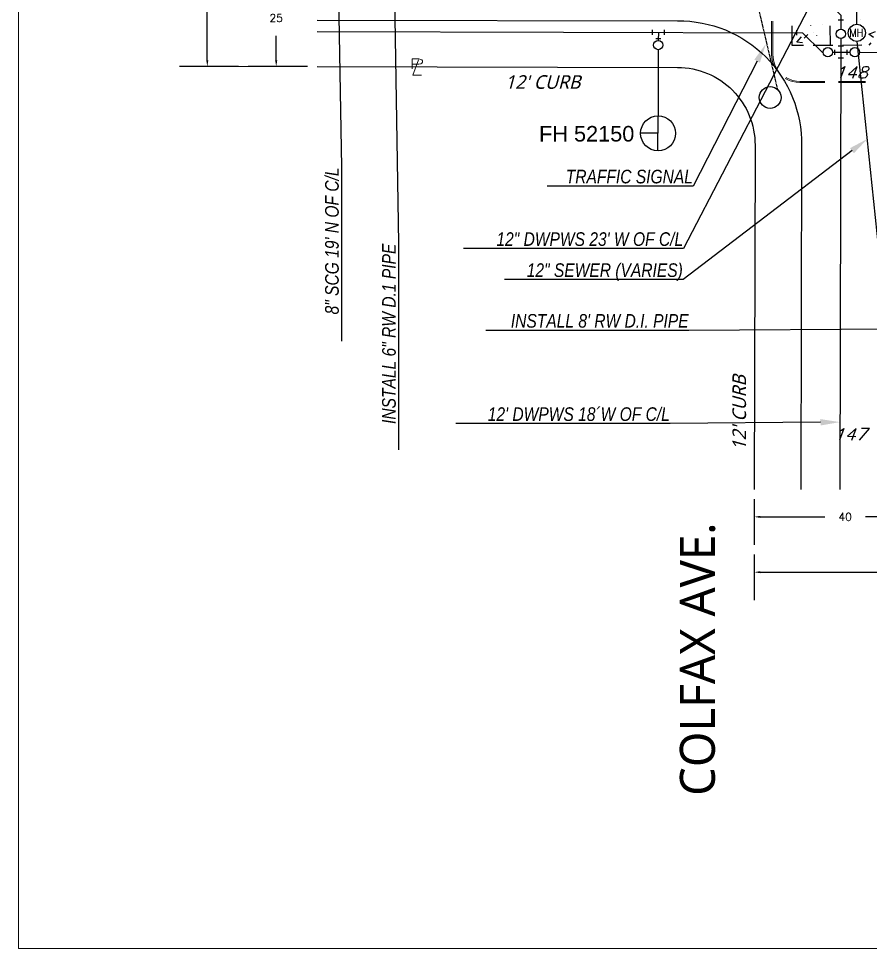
# Model space of a CAD drawing. Header units: feet. Extents: x 25 to 852, y 24 to 570.
# Drawn here: x 25.2 to 244.5, y 24.2 to 263.5 of the extents above; entities that cross this region are included whole.
import ezdxf
from ezdxf import colors
from ezdxf.entities.mleader import LeaderData, LeaderLine
from ezdxf.math import Vec2, Vec3

# ---------------------------------------------------------------- set-up
doc = ezdxf.new("R2010")
doc.units = ezdxf.units.FT
doc.header["$MEASUREMENT"] = 0
doc.linetypes.add('CENTER2', pattern=[1.125, 0.75, -0.125, 0.125, -0.125])
doc.layers.add('PDF_Geometry', color=7, linetype='Continuous')
doc.styles.get("Standard").update_dxf_attribs({"font": 'simplex.shx'})
doc.dimstyles.new('Annotative', dxfattribs={"dimtxt": 0.18, "dimasz": 0.18, "dimexe": 0.18, "dimexo": 0.0625, "dimgap": 0.09, "dimtad": 0, "dimtih": 1, "dimtoh": 1, "dimdec": 4, "dimzin": 0, "dimdsep": 46, "dimtxsty": 'Standard', "dimcen": 0.09, "dimadec": 0, "dimazin": 0, "dimtfac": 1, "dimtdec": 4, "dimtofl": 0, "dimtmove": 0, "dimatfit": 3, "dimfxl": 1, "dimtolj": 1, "dimtzin": 0, "dimarcsym": 0})

# ---------------------------------------------------------------- blocks, each defined once
blk = doc.blocks.new('*D5')
at = {"color": 0, "lineweight": -2, "transparency": 16777216}
for p, q in [((214.6, 139.8), (214.6, 128.06)), ((254.6, 137.6), (254.6, 128.06)), ((216.2, 135.26), (232.79, 135.26)), ((253, 135.26), (243.23, 135.26))]:
    blk.add_line(p, q, dxfattribs=at)
at = {"color": 0, "transparency": 16777216}
for points in [[(216.2, 135.52), (216.2, 134.99), (214.6, 135.26)], [(253, 135.52), (253, 134.99), (254.6, 135.26)]]:
    blk.add_solid(points, dxfattribs=at)
at = {"layer": 'Defpoints', "color": 0, "transparency": 16777216}
for p in [(214.6, 142.3), (254.6, 140.1), (254.6, 135.26)]:
    blk.add_point(p, dxfattribs=at)
at = {"color": 0, "transparency": 16777216, "insert": (238.01, 135.26), "char_height": 2, "attachment_point": 5}
blk.add_mtext('\\A1;40', dxfattribs=at)
blk = doc.blocks.new('*D7')
at = {"color": 0, "lineweight": -2, "transparency": 16777216}
for p, q in [((294.6, 128.2), (294.6, 113.82)), ((214.6, 125.56), (214.6, 113.82)), ((216.2, 121.02), (250.08, 121.02)), ((293, 121.02), (260.52, 121.02))]:
    blk.add_line(p, q, dxfattribs=at)
at = {"color": 0, "transparency": 16777216}
for points in [[(216.2, 121.28), (216.2, 120.75), (214.6, 121.02)], [(293, 121.28), (293, 120.75), (294.6, 121.02)]]:
    blk.add_solid(points, dxfattribs=at)
at = {"layer": 'Defpoints', "color": 0, "transparency": 16777216}
for p in [(294.6, 130.7), (214.6, 128.06), (294.6, 121.02)]:
    blk.add_point(p, dxfattribs=at)
at = {"color": 0, "transparency": 16777216, "insert": (255.3, 121.02), "char_height": 2, "attachment_point": 5}
blk.add_mtext('\\A1;80', dxfattribs=at)
blk = doc.blocks.new('*D12')
at = {"color": 0, "lineweight": -2, "transparency": 16777216}
for p, q in [((99.57, 276.17), (84.33, 276.17)), ((91.53, 274.57), (91.53, 268.27)), ((91.53, 252.77), (91.53, 259.07)), ((99.57, 251.17), (84.33, 251.17))]:
    blk.add_line(p, q, dxfattribs=at)
at = {"color": 0, "transparency": 16777216}
for points in [[(91.26, 274.57), (91.8, 274.57), (91.53, 276.17)], [(91.26, 252.77), (91.8, 252.77), (91.53, 251.17)]]:
    blk.add_solid(points, dxfattribs=at)
at = {"layer": 'Defpoints', "color": 0, "transparency": 16777216}
for p in [(102.07, 276.17), (91.53, 251.17), (102.07, 251.17)]:
    blk.add_point(p, dxfattribs=at)
at = {"color": 0, "transparency": 16777216, "insert": (91.53, 263.67), "char_height": 2, "attachment_point": 5}
blk.add_mtext('\\A1;25', dxfattribs=at)
blk = doc.blocks.new('*D13')
at = {"color": 0, "lineweight": -2, "transparency": 16777216}
for p, q in [((81.83, 411.2), (66.59, 411.2)), ((73.79, 409.6), (73.79, 325.88)), ((73.79, 252.77), (73.79, 316.68)), ((81.83, 251.17), (66.59, 251.17))]:
    blk.add_line(p, q, dxfattribs=at)
at = {"color": 0, "transparency": 16777216}
for points in [[(73.53, 409.6), (74.06, 409.6), (73.79, 411.2)], [(73.53, 252.77), (74.06, 252.77), (73.79, 251.17)]]:
    blk.add_solid(points, dxfattribs=at)
at = {"layer": 'Defpoints', "color": 0, "transparency": 16777216}
for p in [(84.33, 411.2), (73.79, 251.17), (84.33, 251.17)]:
    blk.add_point(p, dxfattribs=at)
at = {"color": 0, "transparency": 16777216, "insert": (73.79, 321.28), "char_height": 2, "attachment_point": 5}
blk.add_mtext('\\A1;160', dxfattribs=at)

msp = doc.modelspace()

# ---------------------------------------------------------------- linework, layer by layer
at = {"color": 3, "flags": 128}
msp.add_lwpolyline([(241.43, 445.2), (240.93, 262.07)], dxfattribs=at)
at = {"color": 20, "linetype": 'CENTER2', "flags": 128}
msp.add_lwpolyline([(197.17, 345.26), (220.57, 245.32)], dxfattribs=at)
at = {"color": 1, "flags": 128}
for points in [[(231.93, 269.4), (236.93, 264.43), (236.92, 260.77)], [(237.57, 263.1), (236.27, 263.13)], [(102.07, 260.17), (165.53, 260.03), (227.03, 259.9), (232.07, 254.9), (232.37, 254.9)], [(241.73, 254.87), (251.9, 254.83), (256.93, 259.83), (599.9, 259.07)], [(237.57, 256.4), (236.27, 256.43)], [(236.92, 258.4), (236.63, 142.3)], [(234.77, 254.87), (239.33, 254.87)], [(235.4, 254.2), (235.4, 255.5)], [(238.43, 255.5), (238.43, 254.2)], [(237.57, 253.33), (236.27, 253.33)], [(189.85, 234), (185.37, 234)]]:
    msp.add_lwpolyline(points, dxfattribs=at)
at = {"color": 6, "flags": 128}
for points in [[(102.07, 263.17), (194.9, 262.97, -0.420431), (226.83, 230.9), (226.63, 142.3)], [(102.07, 251.17), (194.9, 250.97, -0.414303), (214.83, 230.93), (214.6, 142.3)]]:
    msp.add_lwpolyline(points, format="xyb", dxfattribs=at)
at = {"color": 1, "lineweight": 25}
for points in [[(188.4, 259.37), (188.4, 260.67)], [(189.93, 260), (189.9, 257.93)], [(191.43, 260.67), (191.43, 259.37)], [(189.27, 258.43), (190.57, 258.43)], [(189.9, 255.53), (189.87, 238.47)], [(189.83, 229.53), (189.87, 238.47)]]:
    msp.add_lwpolyline(points, dxfattribs=at)
at = {"color": 3, "lineweight": 25}
msp.add_lwpolyline([(253.17, 142.3), (241.13, 257.67)], dxfattribs=at)
at = {"color": 6, "lineweight": 15}
for points in [[(126.57, 250.57), (126.57, 253.17), (128.23, 253.17), (128.8, 253.03), (129, 252.93), (129.17, 252.67), (129.17, 252.3), (129, 252.07), (128.8, 251.93), (128.23, 251.8), (126.57, 251.8)], [(128.13, 252.93), (126.67, 248.93), (128.97, 248.93)]]:
    msp.add_lwpolyline(points, dxfattribs=at)
at = {"color": 3}
msp.add_circle((241.03, 259.87), 2.2, dxfattribs=at)
at = {"color": 1}
for centre, radius in [((236.92, 259.59), 1.19), ((189.9, 256.73), 1.2), ((233.57, 254.88), 1.2), ((240.53, 254.87), 1.2), ((189.87, 234), 4.5)]:
    msp.add_circle(centre, radius, dxfattribs=at)
at = {"color": 20}
msp.add_circle((218.71, 243.22), 2.81, dxfattribs=at)
at = {"layer": 'PDF_Geometry', "lineweight": 15}
for points in [[(852.43, 24.17), (852.43, 569.83), (25.2, 569.83), (25.2, 24.17)], [(219.1, 262.87), (219.1, 254.37), (219.17, 253.4), (219.33, 252.47), (219.67, 251.57), (220.07, 250.7), (220.17, 250.57)], [(219.4, 262.87), (219.4, 254.37), (219.47, 253.43), (219.63, 252.53), (219.93, 251.67), (220.37, 250.8)], [(99.17, 251.23), (77.03, 251.23)], [(222.6, 248.13), (222.73, 248.03), (223.6, 247.6), (224.5, 247.3), (225.43, 247.13), (226.4, 247.07), (232.8, 247.07)], [(222.83, 248.33), (222.9, 248.3), (223.73, 247.9), (224.6, 247.6), (225.5, 247.4), (226.4, 247.37), (232.8, 247.37)], [(236.3, 247.37), (243.3, 247.37)], [(236.3, 247.07), (243.3, 247.07)], [(214.6, 139.27), (214.6, 130.87)], [(25.2, 24.17), (852.43, 24.17)]]:
    msp.add_lwpolyline(points, dxfattribs=at)
at = {"layer": 'PDF_Geometry', "lineweight": 25}
for points in [[(241.87, 263.37), (241.87, 263.4)], [(224.27, 261.63), (224.3, 256.67)], [(229.23, 261.77), (229.23, 261.8)], [(232.17, 262.1), (232.17, 262.13)], [(234.1, 261.7), (234.13, 256.7)], [(225.5, 260.57), (225.5, 259.27)], [(227.07, 257.3), (225.57, 257.43), (226.77, 258.87)], [(228.4, 259.43), (227.47, 258.53)], [(229.87, 260.03), (229.87, 260.07)], [(230.7, 259.2), (230.7, 259.23)], [(245.33, 258.7), (244.1, 259.53), (245.83, 260.23)], [(224.3, 256.67), (227.33, 256.67)], [(229.83, 256.7), (234.83, 256.7)], [(237.33, 256.73), (242.33, 256.77)], [(244.2, 256.7), (244.7, 257.3)], [(241.73, 254.87), (251.9, 254.83)], [(237.03, 250.6), (237.37, 250.77), (237.93, 251.17), (236.83, 248.2)], [(239.97, 248.17), (241.1, 251.17), (238.93, 249.17), (241.07, 249.17)], [(236.77, 157.43), (237.1, 157.57), (237.7, 158), (236.57, 155)], [(239.73, 154.97), (240.83, 157.97), (238.67, 156), (240.8, 155.97)], [(241.73, 154.97), (244.27, 157.97), (242.27, 157.97)]]:
    msp.add_lwpolyline(points, dxfattribs=at)
at = {"layer": 'PDF_Geometry', "color": 3, "lineweight": 15}
for points in [[(239.43, 258.87), (239.43, 260.9), (240.07, 258.87), (240.7, 260.9), (240.7, 258.83)], [(241.3, 260.9), (241.3, 258.83)], [(241.3, 259.93), (242.4, 259.9)], [(242.4, 260.9), (242.4, 258.83)]]:
    msp.add_lwpolyline(points, dxfattribs=at)
at = {"layer": 'PDF_Geometry', "color": 3, "lineweight": 25}
msp.add_lwpolyline([(243.23, 259.47), (243.23, 259.5)], dxfattribs=at)
at = {"layer": 'PDF_Geometry', "lineweight": 25}
msp.add_lwpolyline([(243.23, 251.13), (242.77, 251), (242.5, 250.73), (242.4, 250.43), (242.43, 250.17), (242.67, 250), (243.2, 249.87), (243.57, 249.7), (243.73, 249.43), (243.77, 249.13), (243.63, 248.7), (243.37, 248.43), (243.17, 248.3), (242.7, 248.17), (242.13, 248.17), (241.73, 248.3), (241.67, 248.43), (241.63, 248.73), (241.77, 249.17), (242.03, 249.43), (242.43, 249.73), (242.9, 249.87), (243.53, 250), (243.87, 250.13), (244.1, 250.43), (244.23, 250.7), (244.17, 251), (243.8, 251.13)], close=True, dxfattribs=at)

# ---------------------------------------------------------------- texts
at = {"attachment_point": 1}
for s, width, insert, char_height in [("{\\fMicrosoft YaHei UI|b0|i1|c0|p34;\\H1.16667x;12' CURB\\H0.85714x;^I}", 28.4859, (150.43, 248.96), 3), ('{\\fArial|b0|i0|c0|p34;FH 52150}', 31.2806, (159.21, 235.89), 4)]:
    msp.add_mtext_dynamic_manual_height_columns(s, width=width, gutter_width=1, heights=[0], dxfattribs=dict(at, insert=insert, char_height=char_height))
at = {"attachment_point": 1, "rotation": 90}
for s, width, insert, char_height in [("{\\fMicrosoft YaHei UI|b0|i1|c0|p34;\\H1.16667x;12' CURB\\H0.85714x;^I}", 28.4859, (209.01, 152.34), 3), ('{\\fMicrosoft YaHei UI|b0|i0|c0|p34;COLFAX AVE.}', 85.8683, (195.48, 63.42), 9)]:
    msp.add_mtext_dynamic_manual_height_columns(s, width=width, gutter_width=1, heights=[0], dxfattribs=dict(at, insert=insert, char_height=char_height))

# ---------------------------------------------------------------- dimensions: what is measured, and where the dimension line sits
dim = msp.add_linear_dim(base=(73.79, 251.17), p1=(84.33, 411.2), p2=(84.33, 251.17), angle=270, dimstyle='Annotative', override={"dimtxt": 0.05, "dimasz": 0.04, "dimdec": 0})
dim.commit()
dim.dimension.update_dxf_attribs({"geometry": '*D13', "text_midpoint": (73.79, 321.28), "dimtype": 129})
dim = msp.add_linear_dim(base=(91.53, 251.17), p1=(102.07, 276.17), p2=(102.07, 251.17), angle=90, dimstyle='Annotative', override={"dimtxt": 0.05, "dimasz": 0.04, "dimdec": 0})
dim.commit()
dim.dimension.update_dxf_attribs({"geometry": '*D12', "text_midpoint": (91.53, 263.67)})
for base, p1, p2, picture, middle in [((254.6, 135.26), (214.6, 142.3), (254.6, 140.1), '*D5', (238.01, 135.26)), ((294.6, 121.02), (214.6, 128.06), (294.6, 130.7), '*D7', (255.3, 121.02))]:
    dim = msp.add_linear_dim(base=base, p1=p1, p2=p2, dimstyle='Annotative', override={"dimtxt": 0.05, "dimasz": 0.04, "dimdec": 0})
    dim.commit()
    dim.dimension.update_dxf_attribs({"geometry": picture, "text_midpoint": middle, "dimtype": 128})

# ---------------------------------------------------------------- leaders
ml = msp.add_multileader_mtext('Standard')
ml.set_content('{\\fTechnic|b0|i1|c2|p2; 8" SCG 19\' N OF C/L}', color=256)
ml.set_leader_properties()
ml.build(insert=Vec2(0, 0))
ml.multileader.update_dxf_attribs({"text_left_attachment_type": 6, "text_right_attachment_type": 6, "dogleg_length": 0, "arrow_head_size": 5})
ctx = ml.context
ctx.base_point, ctx.char_height, ctx.arrow_head_size, ctx.landing_gap_size, ctx.plane_origin, ctx.plane_x_axis, ctx.plane_y_axis = Vec3(108.33, 175.46), 3.5, 5, 0.09, Vec3(85.39, 262.79), Vec3(0, 1), Vec3(-1, 0)
ctx.left_attachment, ctx.right_attachment, ctx.text_align_type = 6, 6, 2
notes = []
notes.append((ctx, [(1, (1, 1, 0), (108.33, 225.3), (0, -1), 0, [(0, [(107.08, 294.96)], 0, [])])]))
ctx.mtext.insert, ctx.mtext.text_direction, ctx.mtext.rotation, ctx.mtext.alignment, ctx.mtext.line_spacing_style, ctx.mtext.flow_direction = Vec3(104.13, 225.21), Vec3(0, 1), 1.570796, 3, 2, 5
ml = msp.add_multileader_mtext('Standard')
ml.set_content('{\\fTechnic|b0|i1|c2|p2;INSTALL 6" RW D.1 PIPE}', color=256)
ml.set_leader_properties()
ml.build(insert=Vec2(0, 0))
ml.multileader.update_dxf_attribs({"text_left_attachment_type": 6, "text_right_attachment_type": 6, "dogleg_length": 0, "arrow_head_size": 5})
ctx = ml.context
ctx.base_point, ctx.char_height, ctx.arrow_head_size, ctx.landing_gap_size, ctx.plane_origin, ctx.plane_x_axis, ctx.plane_y_axis = Vec3(123.01, 150), 3.5, 5, 0.09, Vec3(100.18, 243.87), Vec3(0, 1), Vec3(-1, 0)
ctx.left_attachment, ctx.right_attachment, ctx.text_align_type = 6, 6, 2
notes.append((ctx, [(1, (1, 1, 0), (123.01, 205.69), (0, -1), 0, [(0, [(121.87, 276.04)], 0, [])])]))
ctx.mtext.insert, ctx.mtext.text_direction, ctx.mtext.rotation, ctx.mtext.alignment, ctx.mtext.line_spacing_style, ctx.mtext.flow_direction = Vec3(118.81, 205.6), Vec3(0, 1), 1.570796, 3, 2, 5
ml = msp.add_multileader_mtext('Standard')
ml.set_content('{\\fTechnic|b0|i1|c2|p2; 12" DWPWS 23\' W OF C/L}', color=256)
ml.set_leader_properties()
ml.build(insert=Vec2(0, 0))
ml.multileader.update_dxf_attribs({"text_left_attachment_type": 6, "text_right_attachment_type": 6, "dogleg_length": 0, "arrow_head_size": 5})
ctx = ml.context
ctx.base_point, ctx.char_height, ctx.arrow_head_size, ctx.landing_gap_size, ctx.plane_origin = Vec3(135.75, 204.32), 3.5, 5, 0.09, Vec3(116.98, 167.06)
ctx.left_attachment, ctx.right_attachment, ctx.text_align_type = 6, 6, 2
notes.append((ctx, [(1, (1, 1, 0), (196.41, 204.32), (-1, 0), 0, [(0, [(231.94, 272.61)], 0, [])])]))
ctx.mtext.insert, ctx.mtext.alignment, ctx.mtext.line_spacing_style, ctx.mtext.flow_direction = Vec3(196.32, 208.52), 3, 2, 5
ml = msp.add_multileader_mtext('Standard')
ml.set_content('{\\fTechnic|b0|i1|c2|p2;TRAFFIC SIGNAL }', color=256)
ml.set_leader_properties()
ml.build(insert=Vec2(0, 0))
ml.multileader.update_dxf_attribs({"text_left_attachment_type": 6, "text_right_attachment_type": 6, "dogleg_length": 0, "arrow_head_size": 5})
ctx = ml.context
ctx.base_point, ctx.char_height, ctx.arrow_head_size, ctx.landing_gap_size, ctx.plane_origin = Vec3(159.85, 220.42), 3.5, 5, 0.09, Vec3(-25.33, 326.2)
ctx.left_attachment, ctx.right_attachment, ctx.text_align_type = 6, 6, 2
notes.append((ctx, [(1, (1, 1, 0), (198.92, 220.42), (-1, 0), 0, [(0, [(217.63, 257.04)], 0, [])])]))
ctx.mtext.insert, ctx.mtext.width, ctx.mtext.defined_height, ctx.mtext.alignment, ctx.mtext.line_spacing_style, ctx.mtext.flow_direction = Vec3(198.83, 224.62), 64.8704, 12.86, 3, 2, 5
ml = msp.add_multileader_mtext('Standard')
ml.set_content('{\\fTechnic|b0|i1|c2|p2; 12" SEWER (VARIES)}', color=256)
ml.set_leader_properties()
ml.build(insert=Vec2(0, 0))
ml.multileader.update_dxf_attribs({"text_left_attachment_type": 6, "text_right_attachment_type": 6, "dogleg_length": 0, "arrow_head_size": 5})
ctx = ml.context
ctx.base_point, ctx.char_height, ctx.arrow_head_size, ctx.landing_gap_size, ctx.plane_origin = Vec3(147.67, 196.33), 3.5, 5, 0.09, Vec3(116.98, 162.86)
ctx.left_attachment, ctx.right_attachment, ctx.text_align_type = 6, 6, 2
notes.append((ctx, [(1, (1, 1, 0), (196.32, 196.33), (-1, 0), 0, [(0, [(243.77, 232.57)], 0, [])])]))
ctx.mtext.insert, ctx.mtext.alignment, ctx.mtext.line_spacing_style, ctx.mtext.flow_direction = Vec3(196.23, 200.53), 3, 2, 5
ml = msp.add_multileader_mtext('Standard')
ml.set_content("{\\fTechnic|b0|i1|c2|p2;INSTALL 8' RW D.I. PIPE}", color=256)
ml.set_leader_properties()
ml.build(insert=Vec2(0, 0))
ml.multileader.update_dxf_attribs({"text_left_attachment_type": 6, "text_right_attachment_type": 6, "dogleg_length": 0, "arrow_head_size": 5})
ctx = ml.context
ctx.base_point, ctx.char_height, ctx.arrow_head_size, ctx.landing_gap_size, ctx.plane_origin = Vec3(140.67, 183.27), 3.5, 5, 0.09, Vec3(118.47, 149.8)
ctx.left_attachment, ctx.right_attachment, ctx.text_align_type = 6, 6, 2
notes.append((ctx, [(1, (1, 1, 0), (197.81, 183.27), (-1, 0), 0, [(0, [(262.78, 183.63)], 0, [])])]))
ctx.mtext.insert, ctx.mtext.alignment, ctx.mtext.line_spacing_style, ctx.mtext.flow_direction = Vec3(197.72, 187.47), 3, 2, 5
ml = msp.add_multileader_mtext('Standard')
ml.set_content("{\\fTechnic|b0|i1|c2|p2;12' DWPWS 18´W OF C/L}", color=256)
ml.set_leader_properties()
ml.build(insert=Vec2(0, 0))
ml.multileader.update_dxf_attribs({"text_left_attachment_type": 6, "text_right_attachment_type": 6, "dogleg_length": 0, "arrow_head_size": 5})
ctx = ml.context
ctx.base_point, ctx.char_height, ctx.arrow_head_size, ctx.landing_gap_size, ctx.plane_origin = Vec3(136.89, 159.26), 3.5, 5, 0.09, Vec3(113.64, 125.79)
ctx.left_attachment, ctx.right_attachment, ctx.text_align_type = 6, 6, 2
notes.append((ctx, [(1, (1, 1, 0), (192.98, 159.26), (-1, 0), 0, [(0, [(236.68, 159.65)], 0, [])])]))
ctx.mtext.insert, ctx.mtext.alignment, ctx.mtext.line_spacing_style, ctx.mtext.flow_direction = Vec3(192.89, 163.46), 3, 2, 5
for ctx, leaders in notes:
    for number, flags, end, landing, length, lines in leaders:
        leader = LeaderData()
        leader.index, (leader.has_last_leader_line, leader.has_dogleg_vector, leader.attachment_direction) = number, flags
        leader.last_leader_point, leader.dogleg_vector, leader.dogleg_length = Vec3(end), Vec3(landing), length
        for number, points, colour, breaks in lines:
            line = LeaderLine()
            line.index, line.vertices, line.color, line.breaks = number, Vec3.list(points), colors.encode_raw_color(colour), breaks
            leader.lines.append(line)
        ctx.leaders.append(leader)

doc.saveas('drawing.dxf')
